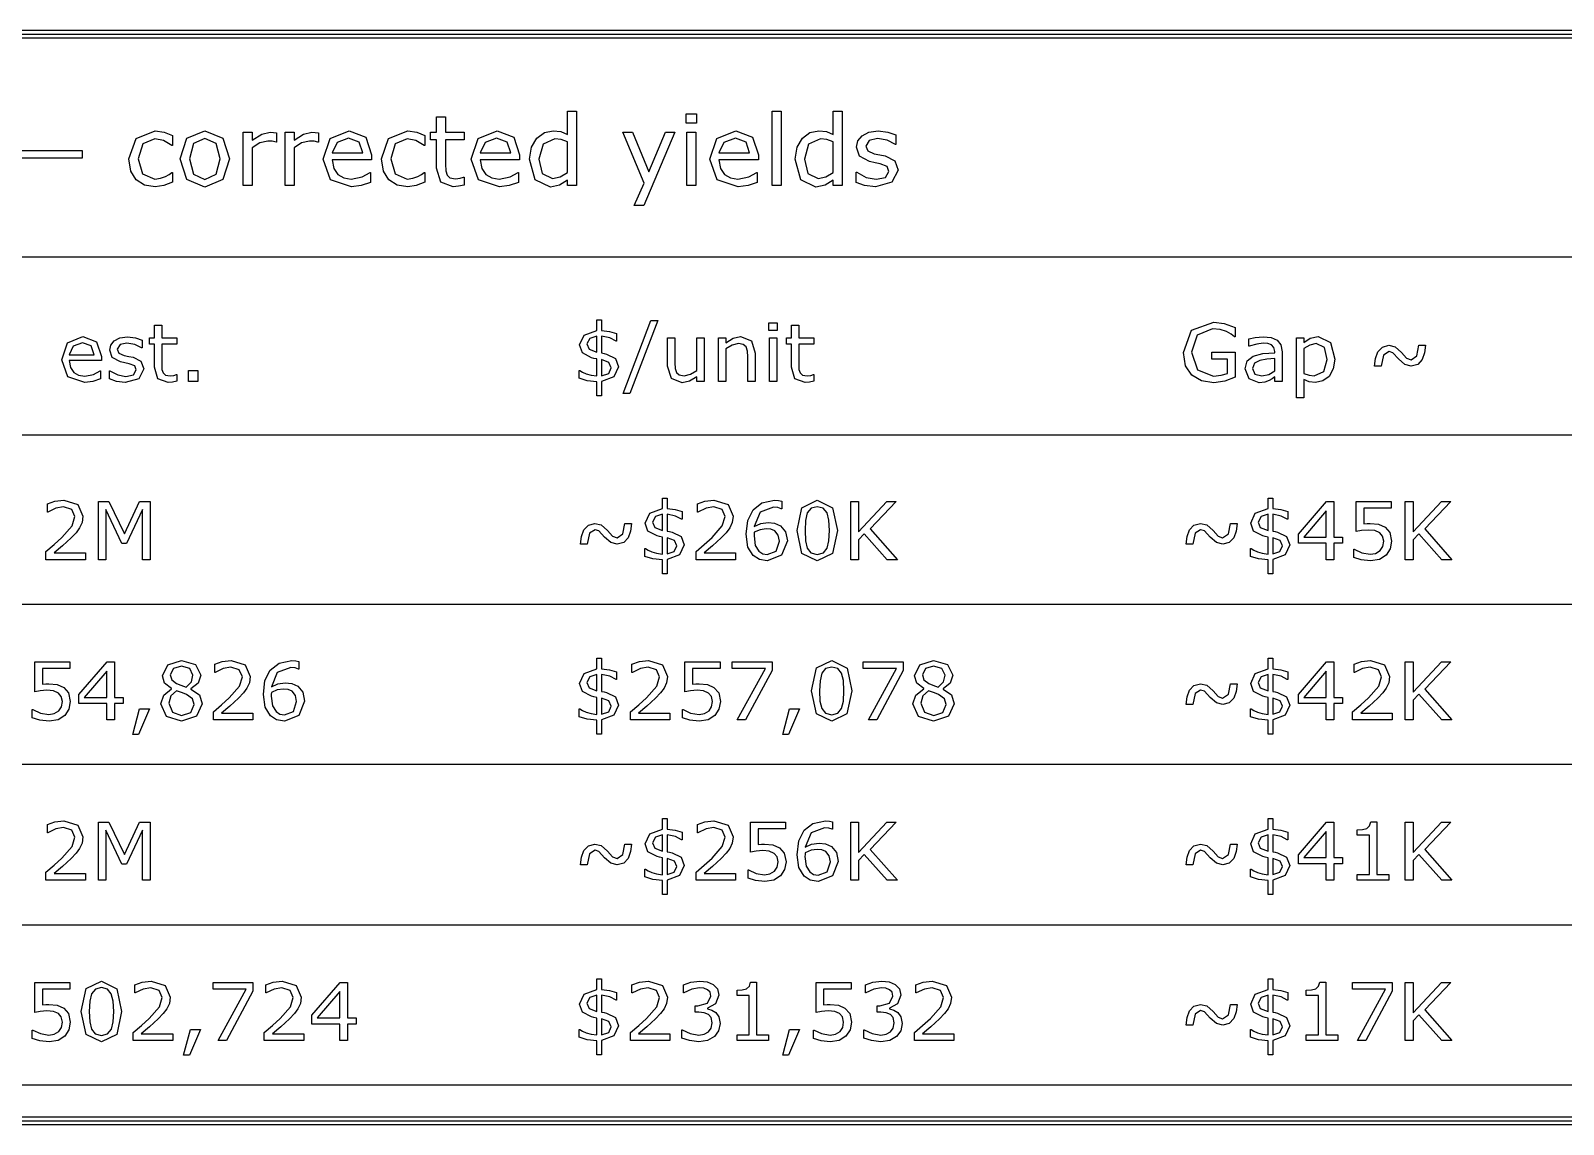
# Model space of a CAD drawing. Extents: x -17 to 192, y 167 to 459.
# Drawn here: x 89.18 to 134.72, y 201.51 to 234 of the extents above; entities that cross this region are included whole.
import ezdxf

# ---------------------------------------------------------------- set-up
doc = ezdxf.new("R2010")
doc.units = 0
doc.header["$MEASUREMENT"] = 0
doc.layers.add('Layer 1', color=7, linetype='Continuous')

msp = doc.modelspace()

# ---------------------------------------------------------------- linework, layer by layer
at = {"layer": 'Layer 1', "color": 7}
for points in [[(4.762494, 233.997888), (4.762494, 233.786016), (175.153946, 233.786016), (175.153946, 233.997888), (4.762494, 233.997888)], [(4.762494, 233.891952), (175.153946, 233.891952)], [(102.060307, 229.408252), (101.895461, 229.375568), (101.73772, 229.362788), (101.368232, 229.493529), (101.241754, 229.912753), (101.241754, 230.756887), (101.061276, 230.756887), (101.061276, 230.98142), (101.241754, 230.98142), (101.241754, 231.437593), (101.508922, 231.437593), (101.508922, 230.98142), (102.060307, 230.98142), (102.060307, 230.756887), (101.508922, 230.756887), (101.508922, 230.033546), (101.51461, 229.837434), (101.554401, 229.706693), (101.639668, 229.62285), (101.807358, 229.597265), (101.943782, 229.615732), (102.046102, 229.648419), (102.06031, 229.648419), (102.060307, 229.408252)], [(105.404157, 229.394041), (105.13699, 229.394041), (105.13699, 229.56031), (104.896825, 229.40541), (104.625394, 229.349988), (104.173484, 229.568835), (104.007215, 230.175646), (104.06406, 230.535185), (104.220381, 230.803774), (104.444914, 230.968619), (104.712082, 231.025465), (104.933774, 230.998462), (105.13699, 230.91746), (105.13699, 231.605272), (105.404157, 231.605272), (105.404157, 229.394041)], [(108.962592, 231.247157), (108.661317, 231.247157), (108.661317, 231.52427), (108.962592, 231.52427), (108.962592, 231.247157)], [(111.477938, 229.394041), (111.210773, 229.394041), (111.210773, 231.605272), (111.477938, 231.605272), (111.477938, 229.394041)], [(113.294105, 229.394041), (113.026937, 229.394041), (113.026937, 229.56031), (112.786772, 229.40541), (112.515342, 229.349988), (112.063431, 229.568835), (111.897165, 230.175646), (111.954008, 230.535185), (112.110328, 230.803774), (112.334862, 230.968619), (112.60203, 231.025465), (112.823721, 230.998462), (113.026937, 230.91746), (113.026937, 231.605272), (113.294105, 231.605272), (113.294105, 229.394041)], [(93.393018, 229.493519), (93.138643, 229.394041), (92.884265, 229.358513), (92.568781, 229.408252), (92.322931, 229.561731), (92.162347, 229.820372), (92.105502, 230.185594), (92.318668, 230.796667), (92.884265, 231.018358), (93.151433, 230.979989), (93.393018, 230.886197), (93.393018, 230.589186), (93.37881, 230.589186), (93.125855, 230.735559), (92.872898, 230.786719), (92.513362, 230.633239), (92.38262, 230.185594), (92.510517, 229.743632), (92.872898, 229.590153), (93.037747, 229.611478), (93.188384, 229.6669), (93.297808, 229.729429), (93.37881, 229.787693), (93.393018, 229.787693), (93.393018, 229.493519)], [(95.088392, 230.187015), (94.889439, 229.574521), (94.356526, 229.349988), (93.820769, 229.574521), (93.623237, 230.187015), (93.820769, 230.799509), (94.356526, 231.025465), (94.889439, 230.799509), (95.088392, 230.187015), (95.088392, 230.187015)], [(96.492438, 230.690085), (96.47823, 230.690085), (96.3617, 230.709982), (96.229538, 230.717099), (95.990792, 230.661677), (95.7691, 230.520987), (95.7691, 229.394041), (95.501935, 229.394041), (95.501935, 230.981409), (95.7691, 230.981409), (95.7691, 230.746928), (96.049058, 230.927408), (96.29775, 230.981409), (96.398649, 230.97715), (96.492441, 230.96437), (96.492438, 230.690085)], [(97.734478, 230.690085), (97.72027, 230.690085), (97.60374, 230.709982), (97.471578, 230.717099), (97.232834, 230.661677), (97.011143, 230.520987), (97.011143, 229.394041), (96.743975, 229.394041), (96.743975, 230.981409), (97.011143, 230.981409), (97.011143, 230.746928), (97.291098, 230.927408), (97.539793, 230.981409), (97.640689, 230.97715), (97.734481, 230.96437), (97.734478, 230.690085)], [(99.314743, 230.160014), (98.145177, 230.160014), (98.18923, 229.904215), (98.310026, 229.726579), (98.48482, 229.62426), (98.709356, 229.590153), (99.034787, 229.654102), (99.269269, 229.782002), (99.283477, 229.782002), (99.283477, 229.490675), (99.007781, 229.395462), (98.712195, 229.357092), (98.095436, 229.570259), (97.873744, 230.178487), (98.08549, 230.796667), (98.645403, 231.025465), (99.139946, 230.837878), (99.31474, 230.304966), (99.314743, 230.160014)], [(100.893586, 229.493519), (100.639208, 229.394041), (100.38483, 229.358513), (100.069347, 229.408252), (99.823496, 229.561731), (99.662913, 229.820372), (99.60607, 230.185594), (99.819234, 230.796667), (100.38483, 231.018358), (100.651998, 230.979989), (100.893586, 230.886197), (100.893586, 230.589186), (100.879378, 230.589186), (100.626421, 230.735559), (100.373466, 230.786719), (100.013927, 230.633239), (99.883186, 230.185594), (100.011085, 229.743632), (100.373466, 229.590153), (100.538312, 229.611478), (100.68895, 229.6669), (100.798373, 229.729429), (100.879378, 229.787693), (100.893586, 229.787693), (100.893586, 229.493519)], [(103.711628, 230.160014), (102.542063, 230.160014), (102.586116, 229.904215), (102.706908, 229.726579), (102.881705, 229.62426), (103.106238, 229.590153), (103.43167, 229.654102), (103.666151, 229.782002), (103.68036, 229.782002), (103.68036, 229.490675), (103.404667, 229.395462), (103.109077, 229.357092), (102.492321, 229.570259), (102.27063, 230.178487), (102.482373, 230.796667), (103.042286, 231.025465), (103.536829, 230.837878), (103.711625, 230.304966), (103.711628, 230.160014)], [(108.32594, 230.981409), (107.399381, 228.808548), (107.113739, 228.808548), (107.409329, 229.470781), (106.776938, 230.981409), (107.066845, 230.981409), (107.554281, 229.80474), (108.045982, 230.981409), (108.32594, 230.981409)], [(108.945537, 229.394041), (108.678372, 229.394041), (108.678372, 230.981409), (108.945537, 230.981409), (108.945537, 229.394041)], [(110.802915, 230.160014), (109.63335, 230.160014), (109.677406, 229.904215), (109.798199, 229.726579), (109.972993, 229.62426), (110.197528, 229.590153), (110.52296, 229.654102), (110.757442, 229.782002), (110.77165, 229.782002), (110.77165, 229.490675), (110.495957, 229.395462), (110.200367, 229.357092), (109.583608, 229.570259), (109.361917, 230.178487), (109.573663, 230.796667), (110.133576, 231.025465), (110.628119, 230.837878), (110.802913, 230.304966), (110.802915, 230.160014)], [(114.95395, 229.851635), (114.77347, 229.49494), (114.28319, 229.355671), (113.959179, 229.396883), (113.713328, 229.489254), (113.713328, 229.789106), (113.727537, 229.789106), (114.008915, 229.63705), (114.305926, 229.581625), (114.581618, 229.638471), (114.681096, 229.81753), (114.627095, 229.95964), (114.419614, 230.042063), (114.270397, 230.071905), (114.104128, 230.108854), (113.80712, 230.270858), (113.720432, 230.535185), (113.760223, 230.719927), (113.883857, 230.874827), (114.085655, 230.979989), (114.361348, 231.019779), (114.64841, 230.984251), (114.891419, 230.900407), (114.891419, 230.614766), (114.877211, 230.614766), (114.628518, 230.741245), (114.341456, 230.793825), (114.094185, 230.73698), (113.993286, 230.570713), (114.054394, 230.422917), (114.247662, 230.341915), (114.41251, 230.307807), (114.565989, 230.276544), (114.853051, 230.130172), (114.95395, 229.851635), (114.95395, 229.851635)], [(90.715666, 230.206911), (88.240111, 230.206911), (88.240111, 230.434286), (90.715666, 230.434286), (90.715666, 230.206911)], [(94.812699, 230.187015), (94.691904, 230.644608), (94.356526, 230.795246), (94.018302, 230.644608), (93.89893, 230.187015), (94.019725, 229.733684), (94.356526, 229.580204), (94.690483, 229.732263), (94.812699, 230.187015), (94.812699, 230.187015)], [(99.054681, 230.364653), (98.948099, 230.690085), (98.631195, 230.805194), (98.288708, 230.678716), (98.145177, 230.364653), (99.054681, 230.364653)], [(103.451567, 230.364653), (103.344982, 230.690085), (103.028078, 230.805194), (102.685594, 230.678716), (102.542063, 230.364653), (103.451567, 230.364653)], [(105.13699, 229.784843), (105.13699, 230.695768), (104.94372, 230.76256), (104.757556, 230.781027), (104.407965, 230.624706), (104.282908, 230.181324), (104.379544, 229.750728), (104.689344, 229.604355), (104.919561, 229.654094), (105.13699, 229.784835), (105.13699, 229.784843)], [(110.542854, 230.364653), (110.436272, 230.690085), (110.119368, 230.805194), (109.776881, 230.678716), (109.63335, 230.364653), (110.542854, 230.364653)], [(113.026937, 229.784843), (113.026937, 230.695768), (112.833669, 230.76256), (112.647503, 230.781027), (112.297913, 230.624706), (112.172857, 230.181324), (112.269491, 229.750728), (112.579291, 229.604355), (112.80951, 229.654094), (113.026937, 229.784835), (113.026937, 229.784843)], [(4.762494, 227.277377), (175.153946, 227.277377), (175.153946, 221.985717), (4.762494, 221.985717), (4.762494, 227.277377)], [(106.652788, 224.015047), (106.512099, 223.715066), (106.143516, 223.574377), (106.143516, 223.153473), (106.006317, 223.153473), (106.006317, 223.568564), (105.717961, 223.597633), (105.484255, 223.672047), (105.484255, 223.902264), (105.502855, 223.902264), (105.58192, 223.854594), (105.692378, 223.804595), (105.833068, 223.762738), (106.006314, 223.740646), (106.006314, 224.244102), (105.920272, 224.261538), (105.847022, 224.280138), (105.574946, 224.423151), (105.492391, 224.660347), (105.627267, 224.951026), (106.006314, 225.089389), (106.006314, 225.405648), (106.143514, 225.405648), (106.143514, 225.091715), (106.384197, 225.063809), (106.591162, 225.004511), (106.591162, 224.776618), (106.57489, 224.776618), (106.392343, 224.870799), (106.143521, 224.92312), (106.143521, 224.421989), (106.2191, 224.405717), (106.290024, 224.39061), (106.557448, 224.26271), (106.652793, 224.01505), (106.652788, 224.015047)], [(93.530866, 223.584843), (93.395989, 223.558099), (93.266928, 223.547648), (92.964621, 223.654619), (92.86114, 223.997619), (92.86114, 224.688276), (92.713474, 224.688276), (92.713474, 224.871984), (92.86114, 224.871984), (92.86114, 225.245218), (93.079731, 225.245218), (93.079731, 224.871984), (93.530866, 224.871984), (93.530866, 224.688276), (93.079731, 224.688276), (93.079731, 224.096452), (93.084387, 223.935995), (93.116944, 223.829027), (93.186707, 223.760426), (93.323906, 223.739497), (93.435529, 223.754605), (93.519243, 223.781347), (93.530858, 223.781347), (93.530866, 223.584843)], [(107.817832, 225.382404), (106.984163, 223.219748), (106.783011, 223.219748), (107.613193, 225.382404), (107.817832, 225.382404)], [(111.362958, 225.0894), (111.116462, 225.0894), (111.116462, 225.316129), (111.362958, 225.316129), (111.362958, 225.0894)], [(112.455914, 223.58483), (112.32104, 223.558086), (112.191976, 223.547635), (111.889669, 223.654606), (111.786188, 223.997606), (111.786188, 224.688263), (111.638524, 224.688263), (111.638524, 224.871971), (111.786188, 224.871971), (111.786188, 225.245205), (112.004778, 225.245205), (112.004778, 224.871971), (112.455914, 224.871971), (112.455914, 224.688263), (112.004778, 224.688263), (112.004778, 224.096438), (112.009435, 223.935982), (112.041992, 223.829014), (112.111755, 223.760413), (112.248957, 223.739484), (112.360576, 223.754592), (112.444293, 223.781333), (112.455908, 223.781333), (112.455914, 223.58483)], [(124.972317, 223.701114), (124.661871, 223.587166), (124.337474, 223.539497), (123.966565, 223.595308), (123.679376, 223.762738), (123.494502, 224.044117), (123.42939, 224.440603), (123.671235, 225.095213), (124.337474, 225.335896), (124.638617, 225.299852), (124.971155, 225.180091), (124.971155, 224.906854), (124.950227, 224.906854), (124.845581, 224.980103), (124.710705, 225.055681), (124.528159, 225.11498), (124.297942, 225.139401), (123.837504, 224.952203), (123.668909, 224.447585), (123.845643, 223.924362), (124.327009, 223.738325), (124.549087, 223.760418), (124.744426, 223.817391), (124.744426, 224.241784), (124.280501, 224.241784), (124.280501, 224.444095), (124.972317, 224.444095), (124.972317, 223.701114)], [(91.284495, 224.19992), (90.327578, 224.19992), (90.363622, 223.990632), (90.462452, 223.845291), (90.605467, 223.761574), (90.789175, 223.733671), (91.055438, 223.785993), (91.247287, 223.890638), (91.258902, 223.890638), (91.258902, 223.65228), (91.033334, 223.574377), (90.791487, 223.542984), (90.286869, 223.717392), (90.105484, 224.215035), (90.278731, 224.720817), (90.73684, 224.908015), (91.141467, 224.754536), (91.284482, 224.318516), (91.284495, 224.19992)], [(91.071718, 224.36735), (90.984514, 224.633613), (90.725228, 224.727794), (90.44501, 224.624313), (90.327578, 224.36735), (91.071718, 224.36735)], [(92.543717, 223.947611), (92.396053, 223.655768), (91.994914, 223.541822), (91.729815, 223.575541), (91.528666, 223.651116), (91.528666, 223.896451), (91.540281, 223.896451), (91.7705, 223.772039), (92.013509, 223.726694), (92.239076, 223.773203), (92.320465, 223.919705), (92.276282, 224.035976), (92.106525, 224.103416), (91.984439, 224.127837), (91.848401, 224.158068), (91.605395, 224.290619), (91.534468, 224.506883), (91.567025, 224.658037), (91.66818, 224.784772), (91.833285, 224.870815), (92.058853, 224.903369), (92.293723, 224.874302), (92.492547, 224.805701), (92.492547, 224.571995), (92.480932, 224.571995), (92.277454, 224.675478), (92.042586, 224.718497), (91.840273, 224.671989), (91.75772, 224.535951), (91.807716, 224.415028), (91.965847, 224.348753), (92.100723, 224.320847), (92.226297, 224.295262), (92.461165, 224.175504), (92.543717, 223.947611), (92.543717, 223.947611)], [(106.006317, 224.441764), (106.006317, 224.921969), (105.797026, 224.853368), (105.712148, 224.690586), (105.774936, 224.531294), (106.006317, 224.441764), (106.006317, 224.441764)], [(109.191002, 223.573215), (108.972411, 223.573215), (108.972411, 223.717392), (108.760795, 223.583679), (108.537553, 223.537171), (108.218969, 223.66158), (108.105023, 224.029002), (108.105023, 224.871971), (108.323614, 224.871971), (108.323614, 224.132483), (108.332901, 223.962726), (108.372435, 223.842965), (108.453826, 223.768551), (108.599164, 223.745294), (108.784036, 223.789477), (108.972398, 223.902261), (108.972398, 224.871968), (109.190988, 224.871968), (109.191002, 223.573215)], [(110.707187, 223.573215), (110.488593, 223.573215), (110.488593, 224.312703), (110.478116, 224.480134), (110.439746, 224.603382), (110.356032, 224.675473), (110.214181, 224.699894), (110.026983, 224.655711), (109.839786, 224.542928), (109.839786, 223.573215), (109.621192, 223.573215), (109.621192, 224.871971), (109.839786, 224.871971), (109.839786, 224.727794), (110.051399, 224.860345), (110.275805, 224.908015), (110.596715, 224.78128), (110.707173, 224.416187), (110.707187, 223.573215)], [(111.349007, 223.573215), (111.130416, 223.573215), (111.130416, 224.871971), (111.349007, 224.871971), (111.349007, 223.573215)], [(126.366418, 223.573215), (126.148989, 223.573215), (126.148989, 223.711579), (126.069923, 223.655768), (125.974581, 223.599956), (125.849007, 223.555774), (125.682738, 223.537174), (125.385082, 223.653445), (125.262998, 223.949939), (125.325784, 224.188296), (125.507169, 224.332473), (125.792034, 224.4034), (126.148989, 224.431303), (126.148989, 224.465024), (126.122247, 224.588272), (126.047833, 224.665009), (125.936211, 224.701056), (125.800173, 224.710369), (125.608324, 224.687112), (125.389733, 224.622001), (125.378118, 224.622001), (125.378118, 224.844079), (125.56299, 224.882448), (125.801345, 224.903377), (126.039703, 224.88012), (126.216436, 224.80338), (126.328058, 224.665017), (126.366428, 224.454565), (126.366418, 223.573215)], [(127.930273, 224.238289), (127.884926, 223.948772), (127.757029, 223.727856), (127.575644, 223.594144), (127.355889, 223.547635), (127.172181, 223.569728), (127.005912, 223.638326), (127.005912, 223.094174), (126.787322, 223.094174), (126.787322, 224.871971), (127.005912, 224.871971), (127.005912, 224.735933), (127.201249, 224.858019), (127.433793, 224.908015), (127.798886, 224.73012), (127.930273, 224.238289), (127.930273, 224.238289)], [(127.704705, 224.232469), (127.624478, 224.58361), (127.377982, 224.699881), (127.188459, 224.659185), (127.005912, 224.552217), (127.005912, 223.816216), (127.165204, 223.759243), (127.31752, 223.744136), (127.602385, 223.867384), (127.704705, 224.232476), (127.704705, 224.232469)], [(130.624291, 224.651047), (130.59755, 224.424318), (130.521972, 224.225491), (130.392911, 224.084802), (130.201061, 224.033642), (130.006887, 224.078989), (129.82434, 224.244094), (129.652258, 224.426643), (129.540638, 224.463849), (129.373205, 224.361529), (129.304607, 224.032481), (129.110432, 224.032481), (129.136017, 224.258048), (129.211592, 224.458036), (129.341818, 224.5964), (129.533667, 224.649885), (129.726677, 224.604538), (129.911549, 224.439433), (130.063867, 224.272), (130.19409, 224.219679), (130.369662, 224.337114), (130.430122, 224.651047), (130.624291, 224.651047)], [(106.433033, 223.984816), (106.364432, 224.144108), (106.143516, 224.224338), (106.143516, 223.742971), (106.357458, 223.813898), (106.433033, 223.984816), (106.433033, 223.984816)], [(126.148989, 223.892964), (126.148989, 224.254569), (125.912957, 224.237133), (125.699018, 224.203415), (125.5467, 224.119698), (125.488566, 223.965057), (125.556003, 223.796462), (125.761803, 223.740651), (125.972255, 223.784834), (126.148989, 223.892969), (126.148989, 223.892964)], [(94.151757, 223.573215), (93.873868, 223.573215), (93.873868, 223.904589), (94.151757, 223.904589), (94.151757, 223.573215)], [(90.810106, 218.281555), (89.638085, 218.281555), (89.638085, 218.524564), (89.882256, 218.733852), (90.11131, 218.941978), (90.417105, 219.284981), (90.49966, 219.560544), (90.41013, 219.770996), (90.16247, 219.847736), (89.933415, 219.81053), (89.692732, 219.696582), (89.681117, 219.696582), (89.681117, 219.940755), (89.900869, 220.015169), (90.168296, 220.048887), (90.58571, 219.919824), (90.736864, 219.572172), (90.711279, 219.3873), (90.638029, 219.225682), (90.531058, 219.083832), (90.383392, 218.929188), (90.126431, 218.691995), (89.878774, 218.480379), (90.810111, 218.480379), (90.810106, 218.281555)], [(92.739053, 218.281555), (92.508837, 218.281555), (92.508837, 219.773322), (92.027471, 218.75827), (91.890271, 218.75827), (91.412392, 219.773322), (91.412392, 218.281555), (91.197291, 218.281555), (91.197291, 220.012843), (91.511224, 220.012843), (91.972824, 219.048949), (92.419308, 220.012843), (92.739053, 220.012843), (92.739053, 218.281555)], [(108.601503, 218.723387), (108.460813, 218.423406), (108.092233, 218.282717), (108.092233, 217.861813), (107.955031, 217.861813), (107.955031, 218.276904), (107.666678, 218.305973), (107.432972, 218.380387), (107.432972, 218.610604), (107.451572, 218.610604), (107.530638, 218.562934), (107.641096, 218.512935), (107.781785, 218.471078), (107.955029, 218.448986), (107.955029, 218.952442), (107.868989, 218.969878), (107.795736, 218.988478), (107.52366, 219.131491), (107.441108, 219.368687), (107.575982, 219.659366), (107.955029, 219.797729), (107.955029, 220.113988), (108.092231, 220.113988), (108.092231, 219.800055), (108.332911, 219.772149), (108.539876, 219.712851), (108.539876, 219.484958), (108.523604, 219.484958), (108.341058, 219.579139), (108.092236, 219.63146), (108.092236, 219.130329), (108.167812, 219.114057), (108.238738, 219.09895), (108.506163, 218.97105), (108.601505, 218.72339), (108.601503, 218.723387)], [(110.125826, 218.281555), (108.953806, 218.281555), (108.953806, 218.524564), (109.197979, 218.733852), (109.427034, 218.941978), (109.732828, 219.284981), (109.815381, 219.560544), (109.725851, 219.770996), (109.478193, 219.847736), (109.249136, 219.81053), (109.008455, 219.696582), (108.996814, 219.696582), (108.996814, 219.940755), (109.216568, 220.015169), (109.483993, 220.048887), (109.90141, 219.919824), (110.052563, 219.572172), (110.026978, 219.3873), (109.953726, 219.225682), (109.846755, 219.083832), (109.699091, 218.929188), (109.442131, 218.691995), (109.19447, 218.480379), (110.125808, 218.480379), (110.125826, 218.281555)], [(111.665265, 218.843148), (111.490858, 218.41178), (111.065302, 218.245511), (110.83276, 218.285042), (110.647888, 218.402477), (110.493245, 218.658276), (110.439759, 219.041972), (110.488593, 219.450086), (110.646724, 219.766347), (110.910662, 219.970984), (111.287383, 220.045398), (111.402492, 220.039577), (111.496671, 220.018648), (111.496671, 219.796568), (111.485055, 219.796568), (111.386223, 219.829125), (111.252511, 219.845397), (110.853699, 219.68843), (110.680453, 219.266365), (110.872302, 219.355894), (111.092057, 219.387287), (111.286229, 219.366359), (111.459475, 219.284968), (111.612955, 219.105908), (111.665276, 218.843135), (111.665265, 218.843148)], [(113.151219, 219.147771), (113.004717, 218.462929), (112.55242, 218.2455), (112.096634, 218.466416), (111.953619, 219.145445), (112.098959, 219.826796), (112.55242, 220.047713), (113.007043, 219.823309), (113.151219, 219.147771), (113.151219, 219.147771)], [(114.932503, 218.281555), (114.633686, 218.281555), (113.948844, 219.052436), (113.776762, 218.868728), (113.776762, 218.281555), (113.546543, 218.281555), (113.546543, 220.012843), (113.776762, 220.012843), (113.776762, 219.109411), (114.617409, 220.012843), (114.896459, 220.012843), (114.123252, 219.198941), (114.932503, 218.281555)], [(126.593147, 218.723387), (126.452457, 218.423406), (126.083877, 218.282717), (126.083877, 217.861813), (125.946675, 217.861813), (125.946675, 218.276904), (125.658322, 218.305973), (125.424616, 218.380387), (125.424616, 218.610604), (125.443216, 218.610604), (125.522282, 218.562934), (125.63274, 218.512935), (125.773429, 218.471078), (125.946673, 218.448986), (125.946673, 218.952442), (125.860633, 218.969878), (125.78738, 218.988478), (125.515304, 219.131491), (125.432752, 219.368687), (125.567626, 219.659366), (125.946673, 219.797729), (125.946673, 220.113988), (126.083875, 220.113988), (126.083875, 219.800055), (126.324555, 219.772149), (126.53152, 219.712851), (126.53152, 219.484958), (126.515248, 219.484958), (126.332702, 219.579139), (126.08388, 219.63146), (126.08388, 219.130329), (126.159456, 219.114057), (126.230382, 219.09895), (126.497807, 218.97105), (126.593149, 218.72339), (126.593147, 218.723387)], [(128.157004, 218.768734), (127.900041, 218.768734), (127.900041, 218.281555), (127.676799, 218.281555), (127.676799, 218.768734), (126.847782, 218.768734), (126.847782, 219.036159), (127.686102, 220.012843), (127.900041, 220.012843), (127.900041, 218.954768), (128.157004, 218.954768), (128.157004, 218.768734)], [(129.617378, 218.83152), (129.573193, 218.600139), (129.45227, 218.414106), (129.252283, 218.288532), (128.984858, 218.245511), (128.711621, 218.275742), (128.48954, 218.346666), (128.48954, 218.592001), (128.505812, 218.592001), (128.729054, 218.48852), (128.980201, 218.44666), (129.139494, 218.469917), (129.277857, 218.551308), (129.354597, 218.671069), (129.381341, 218.832687), (129.349946, 218.98384), (129.265067, 219.08267), (129.117404, 219.144294), (128.924393, 219.162894), (128.726731, 219.148951), (128.563949, 219.121045), (128.563949, 220.012851), (129.605744, 220.012851), (129.605744, 219.809374), (128.788355, 219.809374), (128.788355, 219.348938), (128.890672, 219.355923), (128.981366, 219.358305), (129.227862, 219.333884), (129.422037, 219.250167), (129.566213, 219.085062), (129.617373, 218.831589), (129.617378, 218.83152)], [(131.410288, 218.281555), (131.11147, 218.281555), (130.426629, 219.052436), (130.254547, 218.868728), (130.254547, 218.281555), (130.024328, 218.281555), (130.024328, 220.012843), (130.254547, 220.012843), (130.254547, 219.109411), (131.095193, 220.012843), (131.374244, 220.012843), (130.601037, 219.198941), (131.410288, 218.281555)], [(107.955031, 219.150104), (107.955031, 219.630309), (107.745744, 219.561708), (107.660863, 219.398926), (107.723651, 219.239634), (107.955031, 219.150104), (107.955031, 219.150104)], [(112.845425, 218.619896), (112.900072, 218.840812), (112.915179, 219.147771), (112.900072, 219.454727), (112.844263, 219.675643), (112.732641, 219.810519), (112.55242, 219.855866), (112.371035, 219.810519), (112.258252, 219.673317), (112.203605, 219.448914), (112.189661, 219.145445), (112.20244, 218.841974), (112.25709, 218.623383), (112.365222, 218.485019), (112.55242, 218.437349), (112.733802, 218.482694), (112.845425, 218.619896), (112.845425, 218.619896)], [(125.946675, 219.150104), (125.946675, 219.630309), (125.737388, 219.561708), (125.652507, 219.398926), (125.715295, 219.239634), (125.946675, 219.150104), (125.946675, 219.150104)], [(127.676799, 218.954768), (127.676799, 219.736116), (127.005912, 218.954768), (127.676799, 218.954768)], [(107.035322, 219.359395), (107.008578, 219.132666), (106.933003, 218.933839), (106.803942, 218.79315), (106.612093, 218.74199), (106.417918, 218.787337), (106.235371, 218.952442), (106.063289, 219.134991), (105.951667, 219.172197), (105.784236, 219.069877), (105.715635, 218.740829), (105.521463, 218.740829), (105.547048, 218.966396), (105.622624, 219.166384), (105.752849, 219.304748), (105.944698, 219.358233), (106.137709, 219.312886), (106.322581, 219.147781), (106.474896, 218.980348), (106.605121, 218.928027), (106.78069, 219.045462), (106.841153, 219.359395), (107.035322, 219.359395)], [(111.429234, 218.833835), (111.396677, 219.012894), (111.292034, 219.136142), (111.173435, 219.184976), (111.037397, 219.196591), (110.853689, 219.173335), (110.679281, 219.101244), (110.675789, 219.051248), (110.67473, 218.99195), (110.711936, 218.701271), (110.816581, 218.533838), (110.931691, 218.458262), (111.067729, 218.435005), (111.332828, 218.537325), (111.429334, 218.833816), (111.429234, 218.833835)], [(125.026966, 219.359395), (125.000222, 219.132666), (124.924647, 218.933839), (124.795586, 218.79315), (124.603737, 218.74199), (124.409562, 218.787337), (124.227015, 218.952442), (124.054933, 219.134991), (123.943311, 219.172197), (123.77588, 219.069877), (123.707279, 218.740829), (123.513107, 218.740829), (123.538692, 218.966396), (123.614268, 219.166384), (123.744493, 219.304748), (123.936342, 219.358233), (124.129353, 219.312886), (124.314225, 219.147781), (124.46654, 218.980348), (124.596765, 218.928027), (124.772334, 219.045462), (124.832797, 219.359395), (125.026966, 219.359395)], [(108.381748, 218.693156), (108.31315, 218.852448), (108.092233, 218.932678), (108.092233, 218.451311), (108.306173, 218.522238), (108.381748, 218.693156), (108.381748, 218.693156)], [(126.373392, 218.693156), (126.304794, 218.852448), (126.083877, 218.932678), (126.083877, 218.451311), (126.297817, 218.522238), (126.373392, 218.693156), (126.373392, 218.693156)], [(4.762494, 216.95864), (175.153946, 216.95864), (175.153946, 212.196146), (4.762494, 212.196146), (4.762494, 216.95864)], [(90.361296, 214.069026), (90.317114, 213.837645), (90.196189, 213.651612), (89.996201, 213.526038), (89.728776, 213.483017), (89.455539, 213.513248), (89.233458, 213.584172), (89.233458, 213.829507), (89.24973, 213.829507), (89.472972, 213.726026), (89.724117, 213.684166), (89.883412, 213.707423), (90.021773, 213.788814), (90.098512, 213.908575), (90.125257, 214.070193), (90.093864, 214.221346), (90.008983, 214.320176), (89.861319, 214.3818), (89.668308, 214.4004), (89.470646, 214.386457), (89.307864, 214.358551), (89.307864, 215.250357), (90.34966, 215.250357), (90.34966, 215.04688), (89.53227, 215.04688), (89.53227, 214.586444), (89.63459, 214.593429), (89.725281, 214.595811), (89.971777, 214.57139), (90.165952, 214.487673), (90.310129, 214.322568), (90.361288, 214.069095), (90.361296, 214.069026)], [(91.928641, 214.00624), (91.671678, 214.00624), (91.671678, 213.519061), (91.448436, 213.519061), (91.448436, 214.00624), (90.619418, 214.00624), (90.619418, 214.273665), (91.457739, 215.250349), (91.671678, 215.250349), (91.671678, 214.192274), (91.928641, 214.192274), (91.928641, 214.00624)], [(91.448436, 214.192274), (91.448436, 214.973622), (90.777549, 214.192274), (91.448436, 214.192274)], [(94.281982, 214.001589), (94.10641, 213.628358), (93.666904, 213.47953), (93.218094, 213.624868), (93.051825, 213.996938), (93.135542, 214.257388), (93.371574, 214.443421), (93.371574, 214.450406), (93.164609, 214.613186), (93.098333, 214.834102), (93.25879, 215.159663), (93.666904, 215.289889), (94.080831, 215.165479), (94.235474, 214.849218), (94.162222, 214.617837), (93.947118, 214.441104), (93.947118, 214.434119), (94.19594, 214.262037), (94.281982, 214.001586), (94.281982, 214.001589)], [(94.006417, 214.846884), (93.909913, 215.044549), (93.665742, 215.118963), (93.425059, 215.049197), (93.33204, 214.860838), (93.378551, 214.715497), (93.521563, 214.607365), (93.644811, 214.552718), (93.802942, 214.496907), (93.962234, 214.656199), (94.006417, 214.846884), (94.006417, 214.846884)], [(95.783052, 213.519061), (94.611031, 213.519061), (94.611031, 213.76207), (94.855202, 213.971358), (95.084256, 214.179484), (95.390053, 214.522487), (95.472606, 214.79805), (95.383076, 215.008502), (95.135416, 215.085242), (94.906361, 215.048036), (94.665678, 214.934088), (94.654063, 214.934088), (94.654063, 215.178261), (94.873815, 215.252675), (95.141242, 215.286393), (95.558656, 215.15733), (95.70981, 214.809678), (95.684225, 214.624806), (95.610975, 214.463188), (95.504004, 214.321338), (95.356338, 214.166694), (95.099377, 213.929501), (94.85172, 213.717885), (95.783057, 213.717885), (95.783052, 213.519061)], [(97.322491, 214.080654), (97.148083, 213.649286), (96.722528, 213.483017), (96.489983, 213.522548), (96.305111, 213.639983), (96.15047, 213.895782), (96.096985, 214.279478), (96.145819, 214.687592), (96.30395, 215.003853), (96.567887, 215.20849), (96.944606, 215.282904), (97.059715, 215.277083), (97.153896, 215.256154), (97.153896, 215.034074), (97.142281, 215.034074), (97.043451, 215.066631), (96.909739, 215.082903), (96.510925, 214.925936), (96.337681, 214.503871), (96.52953, 214.5934), (96.749282, 214.624793), (96.943457, 214.603865), (97.116701, 214.522474), (97.27018, 214.343414), (97.322504, 214.080641), (97.322491, 214.080654)], [(106.652788, 213.960893), (106.512099, 213.660912), (106.143516, 213.520223), (106.143516, 213.099319), (106.006317, 213.099319), (106.006317, 213.51441), (105.717961, 213.543479), (105.484255, 213.617893), (105.484255, 213.84811), (105.502855, 213.84811), (105.58192, 213.80044), (105.692378, 213.750441), (105.833068, 213.708584), (106.006314, 213.686492), (106.006314, 214.189948), (105.920272, 214.207384), (105.847022, 214.225984), (105.574946, 214.368997), (105.492391, 214.606193), (105.627267, 214.896872), (106.006314, 215.035235), (106.006314, 215.351494), (106.143514, 215.351494), (106.143514, 215.037561), (106.384197, 215.009655), (106.591162, 214.950357), (106.591162, 214.722464), (106.57489, 214.722464), (106.392343, 214.816645), (106.143521, 214.868966), (106.143521, 214.367835), (106.2191, 214.351563), (106.290024, 214.336456), (106.557448, 214.208556), (106.652793, 213.960896), (106.652788, 213.960893)], [(108.177112, 213.519061), (107.005091, 213.519061), (107.005091, 213.76207), (107.249261, 213.971358), (107.478316, 214.179484), (107.784113, 214.522487), (107.866666, 214.79805), (107.777136, 215.008502), (107.529476, 215.085242), (107.300421, 215.048036), (107.059738, 214.934088), (107.048123, 214.934088), (107.048123, 215.178261), (107.267875, 215.252675), (107.535302, 215.286393), (107.952716, 215.15733), (108.10387, 214.809678), (108.078285, 214.624806), (108.005035, 214.463188), (107.898064, 214.321338), (107.750398, 214.166694), (107.493437, 213.929501), (107.24578, 213.717885), (108.177117, 213.717885), (108.177112, 213.519061)], [(109.677017, 214.069026), (109.632834, 213.837645), (109.511912, 213.651612), (109.311924, 213.526038), (109.044499, 213.483017), (108.771259, 213.513248), (108.549182, 213.584172), (108.549182, 213.829507), (108.565453, 213.829507), (108.788695, 213.726026), (109.039843, 213.684166), (109.199135, 213.707423), (109.337499, 213.788814), (109.414238, 213.908575), (109.44098, 214.070193), (109.409587, 214.221346), (109.324709, 214.320176), (109.177042, 214.3818), (108.984032, 214.4004), (108.78637, 214.386457), (108.62359, 214.358551), (108.62359, 215.250357), (109.665386, 215.250357), (109.665386, 215.04688), (108.847994, 215.04688), (108.847994, 214.586444), (108.950313, 214.593429), (109.041004, 214.595811), (109.2875, 214.57139), (109.481675, 214.487673), (109.625852, 214.322568), (109.677012, 214.069095), (109.677017, 214.069026)], [(111.209479, 214.991063), (110.425808, 213.519061), (110.176986, 213.519061), (111.010655, 215.046872), (110.024671, 215.046872), (110.024671, 215.250349), (111.209479, 215.250349), (111.209479, 214.991063)], [(113.582587, 214.385287), (113.436085, 213.700446), (112.983788, 213.483017), (112.528002, 213.703933), (112.384989, 214.382962), (112.530328, 215.064313), (112.983788, 215.285229), (113.438411, 215.060826), (113.582587, 214.385287), (113.582587, 214.385287)], [(113.276793, 213.857412), (113.33144, 214.078329), (113.346548, 214.385287), (113.33144, 214.692243), (113.275631, 214.913159), (113.164009, 215.048036), (112.983788, 215.093383), (112.802404, 215.048036), (112.68962, 214.910834), (112.634973, 214.68643), (112.621029, 214.382962), (112.633809, 214.07949), (112.688458, 213.8609), (112.796591, 213.722536), (112.983788, 213.674866), (113.165173, 213.72021), (113.276793, 213.857412), (113.276793, 213.857412)], [(115.103424, 214.991063), (114.319753, 213.519061), (114.070931, 213.519061), (114.904597, 215.046872), (113.918613, 215.046872), (113.918613, 215.250349), (115.103424, 215.250349), (115.103424, 214.991063)], [(116.625422, 214.001589), (116.449852, 213.628358), (116.010343, 213.47953), (115.561533, 213.624868), (115.395267, 213.996938), (115.478981, 214.257388), (115.715013, 214.443421), (115.715013, 214.450406), (115.50805, 214.613186), (115.441775, 214.834102), (115.602229, 215.159663), (116.010343, 215.289889), (116.424272, 215.165479), (116.578913, 214.849218), (116.505661, 214.617837), (116.29056, 214.441104), (116.29056, 214.434119), (116.539382, 214.262037), (116.625422, 214.001586), (116.625422, 214.001589)], [(116.349858, 214.846884), (116.253352, 215.044549), (116.009181, 215.118963), (115.768498, 215.049197), (115.675481, 214.860838), (115.72199, 214.715497), (115.865005, 214.607365), (115.988253, 214.552718), (116.146381, 214.496907), (116.305673, 214.656199), (116.349858, 214.846884), (116.349858, 214.846884)], [(126.593147, 213.960893), (126.452457, 213.660912), (126.083877, 213.520223), (126.083877, 213.099319), (125.946675, 213.099319), (125.946675, 213.51441), (125.658322, 213.543479), (125.424616, 213.617893), (125.424616, 213.84811), (125.443216, 213.84811), (125.522282, 213.80044), (125.63274, 213.750441), (125.773429, 213.708584), (125.946673, 213.686492), (125.946673, 214.189948), (125.860633, 214.207384), (125.78738, 214.225984), (125.515304, 214.368997), (125.432752, 214.606193), (125.567626, 214.896872), (125.946673, 215.035235), (125.946673, 215.351494), (126.083875, 215.351494), (126.083875, 215.037561), (126.324555, 215.009655), (126.53152, 214.950357), (126.53152, 214.722464), (126.515248, 214.722464), (126.332702, 214.816645), (126.08388, 214.868966), (126.08388, 214.367835), (126.159456, 214.351563), (126.230382, 214.336456), (126.497807, 214.208556), (126.593149, 213.960896), (126.593147, 213.960893)], [(128.157004, 214.00624), (127.900041, 214.00624), (127.900041, 213.519061), (127.676799, 213.519061), (127.676799, 214.00624), (126.847782, 214.00624), (126.847782, 214.273665), (127.686102, 215.250349), (127.900041, 215.250349), (127.900041, 214.192274), (128.157004, 214.192274), (128.157004, 214.00624)], [(127.676799, 214.192274), (127.676799, 214.973622), (127.005912, 214.192274), (127.676799, 214.192274)], [(129.63133, 213.519061), (128.459309, 213.519061), (128.459309, 213.76207), (128.703479, 213.971358), (128.932537, 214.179484), (129.238331, 214.522487), (129.320884, 214.79805), (129.231354, 215.008502), (128.983697, 215.085242), (128.754639, 215.048036), (128.513959, 214.934088), (128.502343, 214.934088), (128.502343, 215.178261), (128.722098, 215.252675), (128.989523, 215.286393), (129.406939, 215.15733), (129.558093, 214.809678), (129.532508, 214.624806), (129.459255, 214.463188), (129.352284, 214.321338), (129.204621, 214.166694), (128.94766, 213.929501), (128.7, 213.717885), (129.631338, 213.717885), (129.63133, 213.519061)], [(131.410288, 213.519061), (131.11147, 213.519061), (130.426629, 214.289942), (130.254547, 214.106234), (130.254547, 213.519061), (130.024328, 213.519061), (130.024328, 215.250349), (130.254547, 215.250349), (130.254547, 214.346917), (131.095193, 215.250349), (131.374244, 215.250349), (130.601037, 214.436447), (131.410288, 213.519061)], [(106.006317, 214.38761), (106.006317, 214.867815), (105.797026, 214.799214), (105.712148, 214.636432), (105.774936, 214.47714), (106.006317, 214.38761), (106.006317, 214.38761)], [(125.026966, 214.596901), (125.000222, 214.370172), (124.924647, 214.171345), (124.795586, 214.030656), (124.603737, 213.979496), (124.409562, 214.024843), (124.227015, 214.189948), (124.054933, 214.372497), (123.943311, 214.409703), (123.77588, 214.307383), (123.707279, 213.978335), (123.513107, 213.978335), (123.538692, 214.203902), (123.614268, 214.40389), (123.744493, 214.542254), (123.936342, 214.595739), (124.129353, 214.550392), (124.314225, 214.385287), (124.46654, 214.217854), (124.596765, 214.165533), (124.772334, 214.282968), (124.832797, 214.596901), (125.026966, 214.596901)], [(125.946675, 214.38761), (125.946675, 214.867815), (125.737388, 214.799214), (125.652507, 214.636432), (125.715295, 214.47714), (125.946675, 214.38761), (125.946675, 214.38761)], [(94.042461, 213.979496), (93.994791, 214.150417), (93.81108, 214.280642), (93.691319, 214.328312), (93.518076, 214.389936), (93.349481, 214.235295), (93.286695, 214.014379), (93.394828, 213.755093), (93.669229, 213.652773), (93.940141, 213.739977), (94.042461, 213.979496), (94.042461, 213.979496)], [(97.086459, 214.071341), (97.053902, 214.2504), (96.949257, 214.373648), (96.83066, 214.422482), (96.694622, 214.434097), (96.510912, 214.410841), (96.336504, 214.33875), (96.333011, 214.288754), (96.331953, 214.229456), (96.369159, 213.938777), (96.473804, 213.771344), (96.588913, 213.695768), (96.724951, 213.672511), (96.99005, 213.774831), (97.086557, 214.071322), (97.086459, 214.071341)], [(106.433033, 213.930662), (106.364432, 214.089954), (106.143516, 214.170184), (106.143516, 213.688817), (106.357458, 213.759744), (106.433033, 213.930662), (106.433033, 213.930662)], [(116.385902, 213.979496), (116.33823, 214.150417), (116.154522, 214.280642), (116.034761, 214.328312), (115.861515, 214.389936), (115.692923, 214.235295), (115.630134, 214.014379), (115.738267, 213.755093), (116.012668, 213.652773), (116.283583, 213.739977), (116.385902, 213.979496), (116.385902, 213.979496)], [(126.373392, 213.930662), (126.304794, 214.089954), (126.083877, 214.170184), (126.083877, 213.688817), (126.297817, 213.759744), (126.373392, 213.930662), (126.373392, 213.930662)], [(92.712312, 213.850435), (92.384425, 213.088854), (92.214668, 213.088854), (92.416982, 213.850435), (92.712312, 213.850435)], [(112.028033, 213.850435), (111.700148, 213.088854), (111.530389, 213.088854), (111.732702, 213.850435), (112.028033, 213.850435)], [(90.810106, 208.756567), (89.638085, 208.756567), (89.638085, 208.999576), (89.882256, 209.208864), (90.11131, 209.41699), (90.417105, 209.759993), (90.49966, 210.035556), (90.41013, 210.246008), (90.16247, 210.322748), (89.933415, 210.285542), (89.692732, 210.171594), (89.681117, 210.171594), (89.681117, 210.415767), (89.900869, 210.490181), (90.168296, 210.523899), (90.58571, 210.394836), (90.736864, 210.047184), (90.711279, 209.862312), (90.638029, 209.700694), (90.531058, 209.558844), (90.383392, 209.4042), (90.126431, 209.167007), (89.878774, 208.955391), (90.810111, 208.955391), (90.810106, 208.756567)], [(92.739053, 208.756567), (92.508837, 208.756567), (92.508837, 210.248334), (92.027471, 209.233282), (91.890271, 209.233282), (91.412392, 210.248334), (91.412392, 208.756567), (91.197291, 208.756567), (91.197291, 210.487855), (91.511224, 210.487855), (91.972824, 209.523961), (92.419308, 210.487855), (92.739053, 210.487855), (92.739053, 208.756567)], [(108.601503, 209.198399), (108.460813, 208.898418), (108.092233, 208.757729), (108.092233, 208.336825), (107.955031, 208.336825), (107.955031, 208.751916), (107.666678, 208.780985), (107.432972, 208.855399), (107.432972, 209.085616), (107.451572, 209.085616), (107.530638, 209.037946), (107.641096, 208.987947), (107.781785, 208.94609), (107.955029, 208.923998), (107.955029, 209.427454), (107.868989, 209.44489), (107.795736, 209.46349), (107.52366, 209.606503), (107.441108, 209.843699), (107.575982, 210.134378), (107.955029, 210.272741), (107.955029, 210.589), (108.092231, 210.589), (108.092231, 210.275067), (108.332911, 210.247161), (108.539876, 210.187863), (108.539876, 209.95997), (108.523604, 209.95997), (108.341058, 210.054151), (108.092236, 210.106472), (108.092236, 209.605341), (108.167812, 209.589069), (108.238738, 209.573962), (108.506163, 209.446062), (108.601505, 209.198402), (108.601503, 209.198399)], [(110.125826, 208.756567), (108.953806, 208.756567), (108.953806, 208.999576), (109.197979, 209.208864), (109.427034, 209.41699), (109.732828, 209.759993), (109.815381, 210.035556), (109.725851, 210.246008), (109.478193, 210.322748), (109.249136, 210.285542), (109.008455, 210.171594), (108.996814, 210.171594), (108.996814, 210.415767), (109.216568, 210.490181), (109.483993, 210.523899), (109.90141, 210.394836), (110.052563, 210.047184), (110.026978, 209.862312), (109.953726, 209.700694), (109.846755, 209.558844), (109.699091, 209.4042), (109.442131, 209.167007), (109.19447, 208.955391), (110.125808, 208.955391), (110.125826, 208.756567)], [(111.625734, 209.306532), (111.581549, 209.075151), (111.460626, 208.889118), (111.260639, 208.763544), (110.993214, 208.720523), (110.719977, 208.750754), (110.497896, 208.821678), (110.497896, 209.067013), (110.514168, 209.067013), (110.73741, 208.963532), (110.988557, 208.921672), (111.14785, 208.944929), (111.286213, 209.02632), (111.362953, 209.146081), (111.389697, 209.307699), (111.358302, 209.458852), (111.273423, 209.557682), (111.12576, 209.619306), (110.932749, 209.637906), (110.735087, 209.623963), (110.572305, 209.596057), (110.572305, 210.487863), (111.6141, 210.487863), (111.6141, 210.284386), (110.796711, 210.284386), (110.796711, 209.82395), (110.899028, 209.830935), (110.989722, 209.833317), (111.236218, 209.808896), (111.430393, 209.725179), (111.574569, 209.560074), (111.625729, 209.306601), (111.625734, 209.306532)], [(113.179125, 209.318147), (113.004717, 208.886779), (112.579162, 208.72051), (112.34662, 208.760041), (112.161748, 208.877476), (112.007104, 209.133275), (111.953619, 209.516971), (112.002453, 209.925085), (112.160583, 210.241346), (112.424521, 210.445982), (112.801242, 210.520396), (112.916351, 210.514576), (113.01053, 210.493647), (113.01053, 210.271567), (112.998915, 210.271567), (112.900082, 210.304124), (112.76637, 210.320395), (112.367559, 210.163429), (112.194312, 209.741363), (112.386162, 209.830893), (112.605916, 209.862286), (112.800088, 209.841357), (112.973335, 209.759966), (113.126814, 209.580907), (113.179135, 209.318134), (113.179125, 209.318147)], [(114.932503, 208.756567), (114.633686, 208.756567), (113.948844, 209.527448), (113.776762, 209.34374), (113.776762, 208.756567), (113.546543, 208.756567), (113.546543, 210.487855), (113.776762, 210.487855), (113.776762, 209.584423), (114.617409, 210.487855), (114.896459, 210.487855), (114.123252, 209.673953), (114.932503, 208.756567)], [(126.593147, 209.198399), (126.452457, 208.898418), (126.083877, 208.757729), (126.083877, 208.336825), (125.946675, 208.336825), (125.946675, 208.751916), (125.658322, 208.780985), (125.424616, 208.855399), (125.424616, 209.085616), (125.443216, 209.085616), (125.522282, 209.037946), (125.63274, 208.987947), (125.773429, 208.94609), (125.946673, 208.923998), (125.946673, 209.427454), (125.860633, 209.44489), (125.78738, 209.46349), (125.515304, 209.606503), (125.432752, 209.843699), (125.567626, 210.134378), (125.946673, 210.272741), (125.946673, 210.589), (126.083875, 210.589), (126.083875, 210.275067), (126.324555, 210.247161), (126.53152, 210.187863), (126.53152, 209.95997), (126.515248, 209.95997), (126.332702, 210.054151), (126.08388, 210.106472), (126.08388, 209.605341), (126.159456, 209.589069), (126.230382, 209.573962), (126.497807, 209.446062), (126.593149, 209.198402), (126.593147, 209.198399)], [(128.157004, 209.243746), (127.900041, 209.243746), (127.900041, 208.756567), (127.676799, 208.756567), (127.676799, 209.243746), (126.847782, 209.243746), (126.847782, 209.511171), (127.686102, 210.487855), (127.900041, 210.487855), (127.900041, 209.42978), (128.157004, 209.42978), (128.157004, 209.243746)], [(129.5325, 208.756567), (128.595347, 208.756567), (128.595347, 208.933301), (128.955791, 208.933301), (128.955791, 210.093693), (128.595347, 210.093693), (128.595347, 210.251823), (128.752316, 210.263439), (128.879051, 210.299483), (128.962768, 210.372735), (128.998812, 210.493658), (129.179033, 210.493658), (129.179033, 208.93329), (129.5325, 208.93329), (129.5325, 208.756567)], [(131.410288, 208.756567), (131.11147, 208.756567), (130.426629, 209.527448), (130.254547, 209.34374), (130.254547, 208.756567), (130.024328, 208.756567), (130.024328, 210.487855), (130.254547, 210.487855), (130.254547, 209.584423), (131.095193, 210.487855), (131.374244, 210.487855), (130.601037, 209.673953), (131.410288, 208.756567)], [(107.955031, 209.625116), (107.955031, 210.105321), (107.745744, 210.03672), (107.660863, 209.873938), (107.723651, 209.714646), (107.955031, 209.625116), (107.955031, 209.625116)], [(125.946675, 209.625116), (125.946675, 210.105321), (125.737388, 210.03672), (125.652507, 209.873938), (125.715295, 209.714646), (125.946675, 209.625116), (125.946675, 209.625116)], [(127.676799, 209.42978), (127.676799, 210.211128), (127.005912, 209.42978), (127.676799, 209.42978)], [(107.035322, 209.834407), (107.008578, 209.607678), (106.933003, 209.408851), (106.803942, 209.268162), (106.612093, 209.217002), (106.417918, 209.262349), (106.235371, 209.427454), (106.063289, 209.610003), (105.951667, 209.647209), (105.784236, 209.544889), (105.715635, 209.215841), (105.521463, 209.215841), (105.547048, 209.441408), (105.622624, 209.641396), (105.752849, 209.77976), (105.944698, 209.833245), (106.137709, 209.787898), (106.322581, 209.622793), (106.474896, 209.45536), (106.605121, 209.403039), (106.78069, 209.520474), (106.841153, 209.834407), (107.035322, 209.834407)], [(112.943093, 209.308834), (112.910536, 209.487893), (112.805893, 209.611141), (112.687294, 209.659975), (112.551256, 209.67159), (112.367548, 209.648333), (112.19314, 209.576242), (112.189648, 209.526247), (112.188589, 209.466949), (112.225795, 209.17627), (112.33044, 209.008836), (112.44555, 208.933261), (112.581588, 208.910004), (112.846687, 209.012324), (112.943193, 209.308815), (112.943093, 209.308834)], [(125.026966, 209.834407), (125.000222, 209.607678), (124.924647, 209.408851), (124.795586, 209.268162), (124.603737, 209.217002), (124.409562, 209.262349), (124.227015, 209.427454), (124.054933, 209.610003), (123.943311, 209.647209), (123.77588, 209.544889), (123.707279, 209.215841), (123.513107, 209.215841), (123.538692, 209.441408), (123.614268, 209.641396), (123.744493, 209.77976), (123.936342, 209.833245), (124.129353, 209.787898), (124.314225, 209.622793), (124.46654, 209.45536), (124.596765, 209.403039), (124.772334, 209.520474), (124.832797, 209.834407), (125.026966, 209.834407)], [(108.381748, 209.168168), (108.31315, 209.32746), (108.092233, 209.40769), (108.092233, 208.926323), (108.306173, 208.99725), (108.381748, 209.168168), (108.381748, 209.168168)], [(126.373392, 209.168168), (126.304794, 209.32746), (126.083877, 209.40769), (126.083877, 208.926323), (126.297817, 208.99725), (126.373392, 209.168168), (126.373392, 209.168168)], [(4.762494, 207.433652), (175.153946, 207.433652), (175.153946, 202.671158), (4.762494, 202.671158), (4.762494, 207.433652)], [(106.652788, 204.435905), (106.512099, 204.135924), (106.143516, 203.995235), (106.143516, 203.574331), (106.006317, 203.574331), (106.006317, 203.989422), (105.717961, 204.018491), (105.484255, 204.092905), (105.484255, 204.323122), (105.502855, 204.323122), (105.58192, 204.275452), (105.692378, 204.225453), (105.833068, 204.183596), (106.006314, 204.161504), (106.006314, 204.66496), (105.920272, 204.682396), (105.847022, 204.700996), (105.574946, 204.844009), (105.492391, 205.081205), (105.627267, 205.371884), (106.006314, 205.510247), (106.006314, 205.826506), (106.143514, 205.826506), (106.143514, 205.512573), (106.384197, 205.484667), (106.591162, 205.425369), (106.591162, 205.197476), (106.57489, 205.197476), (106.392343, 205.291657), (106.143521, 205.343978), (106.143521, 204.842847), (106.2191, 204.826575), (106.290024, 204.811468), (106.557448, 204.683568), (106.652793, 204.435908), (106.652788, 204.435905)], [(126.593147, 204.435905), (126.452457, 204.135924), (126.083877, 203.995235), (126.083877, 203.574331), (125.946675, 203.574331), (125.946675, 203.989422), (125.658322, 204.018491), (125.424616, 204.092905), (125.424616, 204.323122), (125.443216, 204.323122), (125.522282, 204.275452), (125.63274, 204.225453), (125.773429, 204.183596), (125.946673, 204.161504), (125.946673, 204.66496), (125.860633, 204.682396), (125.78738, 204.700996), (125.515304, 204.844009), (125.432752, 205.081205), (125.567626, 205.371884), (125.946673, 205.510247), (125.946673, 205.826506), (126.083875, 205.826506), (126.083875, 205.512573), (126.324555, 205.484667), (126.53152, 205.425369), (126.53152, 205.197476), (126.515248, 205.197476), (126.332702, 205.291657), (126.08388, 205.343978), (126.08388, 204.842847), (126.159456, 204.826575), (126.230382, 204.811468), (126.497807, 204.683568), (126.593149, 204.435908), (126.593147, 204.435905)], [(90.361296, 204.544038), (90.317114, 204.312657), (90.196189, 204.126624), (89.996201, 204.00105), (89.728776, 203.958029), (89.455539, 203.98826), (89.233458, 204.059184), (89.233458, 204.304519), (89.24973, 204.304519), (89.472972, 204.201038), (89.724117, 204.159178), (89.883412, 204.182435), (90.021773, 204.263826), (90.098512, 204.383587), (90.125257, 204.545205), (90.093864, 204.696358), (90.008983, 204.795188), (89.861319, 204.856812), (89.668308, 204.875412), (89.470646, 204.861469), (89.307864, 204.833563), (89.307864, 205.725369), (90.34966, 205.725369), (90.34966, 205.521892), (89.53227, 205.521892), (89.53227, 205.061456), (89.63459, 205.068441), (89.725281, 205.070823), (89.971777, 205.046402), (90.165952, 204.962685), (90.310129, 204.79758), (90.361288, 204.544107), (90.361296, 204.544038)], [(91.886781, 204.860299), (91.740279, 204.175458), (91.287982, 203.958029), (90.832196, 204.178945), (90.689183, 204.857974), (90.834522, 205.539325), (91.287982, 205.760241), (91.742605, 205.535838), (91.886781, 204.860299), (91.886781, 204.860299)], [(91.580987, 204.332424), (91.635634, 204.553341), (91.650742, 204.860299), (91.635634, 205.167255), (91.579825, 205.388171), (91.468203, 205.523048), (91.287982, 205.568395), (91.106598, 205.523048), (90.993814, 205.385846), (90.939167, 205.161442), (90.925223, 204.857974), (90.938003, 204.554502), (90.992652, 204.335912), (91.100785, 204.197548), (91.287982, 204.149878), (91.469367, 204.195222), (91.580987, 204.332424), (91.580987, 204.332424)], [(93.402966, 203.994073), (92.230946, 203.994073), (92.230946, 204.237082), (92.475119, 204.44637), (92.704173, 204.654496), (93.009968, 204.997499), (93.09252, 205.273062), (93.002991, 205.483514), (92.755333, 205.560254), (92.526276, 205.523048), (92.285595, 205.4091), (92.27398, 205.4091), (92.27398, 205.653273), (92.493735, 205.727687), (92.761159, 205.761405), (93.178576, 205.632342), (93.32973, 205.28469), (93.304145, 205.099818), (93.230892, 204.9382), (93.123921, 204.79635), (92.976257, 204.641706), (92.719297, 204.404513), (92.471637, 204.192897), (93.402974, 204.192897), (93.402966, 203.994073)], [(95.787701, 205.466075), (95.004029, 203.994073), (94.755208, 203.994073), (95.588877, 205.521884), (94.602893, 205.521884), (94.602893, 205.725361), (95.787701, 205.725361), (95.787701, 205.466075)], [(97.296911, 203.994073), (96.12489, 203.994073), (96.12489, 204.237082), (96.369061, 204.44637), (96.598116, 204.654496), (96.90391, 204.997499), (96.986465, 205.273062), (96.896936, 205.483514), (96.649275, 205.560254), (96.420221, 205.523048), (96.179537, 205.4091), (96.167922, 205.4091), (96.167922, 205.653273), (96.387674, 205.727687), (96.655101, 205.761405), (97.072516, 205.632342), (97.223669, 205.28469), (97.198084, 205.099818), (97.124834, 204.9382), (97.017863, 204.79635), (96.870197, 204.641706), (96.613237, 204.404513), (96.365579, 204.192897), (97.296916, 204.192897), (97.296911, 203.994073)], [(98.850302, 204.481252), (98.593341, 204.481252), (98.593341, 203.994073), (98.370099, 203.994073), (98.370099, 204.481252), (97.541081, 204.481252), (97.541081, 204.748677), (98.379399, 205.725361), (98.593341, 205.725361), (98.593341, 204.667286), (98.850302, 204.667286), (98.850302, 204.481252)], [(98.370099, 204.667286), (98.370099, 205.448634), (97.699209, 204.667286), (98.370099, 204.667286)], [(108.177112, 203.994073), (107.005091, 203.994073), (107.005091, 204.237082), (107.249261, 204.44637), (107.478316, 204.654496), (107.784113, 204.997499), (107.866666, 205.273062), (107.777136, 205.483514), (107.529476, 205.560254), (107.300421, 205.523048), (107.059738, 205.4091), (107.048123, 205.4091), (107.048123, 205.653273), (107.267875, 205.727687), (107.535302, 205.761405), (107.952716, 205.632342), (108.10387, 205.28469), (108.078285, 205.099818), (108.005035, 204.9382), (107.898064, 204.79635), (107.750398, 204.641706), (107.493437, 204.404513), (107.24578, 204.192897), (108.177117, 204.192897), (108.177112, 203.994073)], [(109.538653, 204.827742), (109.630508, 204.702169), (109.666553, 204.506832), (109.623531, 204.289403), (109.502609, 204.117321), (109.296808, 203.996399), (109.038684, 203.958029), (108.754982, 203.992911), (108.525927, 204.067325), (108.525927, 204.310332), (108.543363, 204.310332), (108.775908, 204.202199), (109.034033, 204.159178), (109.189835, 204.183599), (109.323547, 204.255687), (109.402613, 204.368471), (109.429357, 204.524276), (109.399125, 204.677753), (109.317734, 204.774259), (109.190999, 204.823094), (109.030543, 204.837037), (108.925897, 204.837037), (108.925897, 205.030048), (109.007288, 205.030048), (109.288667, 205.103298), (109.394474, 205.319565), (109.367733, 205.428859), (109.293319, 205.506763), (109.186348, 205.54862), (109.057287, 205.560235), (108.822416, 205.520704), (108.587549, 205.409081), (108.575934, 205.409081), (108.575934, 205.65209), (108.795688, 205.726504), (109.063113, 205.761387), (109.286355, 205.73813), (109.460763, 205.663716), (109.587498, 205.52884), (109.630519, 205.343968), (109.528199, 205.091659), (109.28868, 204.956782), (109.28868, 204.94051), (109.41658, 204.900976), (109.538664, 204.827726), (109.538653, 204.827742)], [(111.105998, 203.994073), (110.168848, 203.994073), (110.168848, 204.170807), (110.529289, 204.170807), (110.529289, 205.331199), (110.168848, 205.331199), (110.168848, 205.489329), (110.325814, 205.500945), (110.452549, 205.536989), (110.536266, 205.610241), (110.57231, 205.731164), (110.752531, 205.731164), (110.752531, 204.170796), (111.105998, 204.170796), (111.105998, 203.994073)], [(113.570962, 204.544038), (113.526776, 204.312657), (113.405854, 204.126624), (113.205866, 204.00105), (112.938442, 203.958029), (112.665204, 203.98826), (112.443124, 204.059184), (112.443124, 204.304519), (112.459395, 204.304519), (112.682637, 204.201038), (112.933782, 204.159178), (113.093074, 204.182435), (113.231438, 204.263826), (113.308178, 204.383587), (113.334922, 204.545205), (113.303526, 204.696358), (113.218648, 204.795188), (113.070984, 204.856812), (112.877974, 204.875412), (112.680312, 204.861469), (112.51753, 204.833563), (112.51753, 205.725369), (113.559325, 205.725369), (113.559325, 205.521892), (112.741936, 205.521892), (112.741936, 205.061456), (112.844255, 205.068441), (112.934946, 205.070823), (113.181442, 205.046402), (113.375617, 204.962685), (113.519794, 204.79758), (113.570954, 204.544107), (113.570962, 204.544038)], [(114.946457, 204.827742), (115.038312, 204.702169), (115.074357, 204.506832), (115.031335, 204.289403), (114.910413, 204.117321), (114.704612, 203.996399), (114.446488, 203.958029), (114.162783, 203.992911), (113.933729, 204.067325), (113.933729, 204.310332), (113.951165, 204.310332), (114.183709, 204.202199), (114.441831, 204.159178), (114.597636, 204.183599), (114.731349, 204.255687), (114.810414, 204.368471), (114.837155, 204.524276), (114.806924, 204.677753), (114.725536, 204.774259), (114.598798, 204.823094), (114.438344, 204.837037), (114.333699, 204.837037), (114.333699, 205.030048), (114.41509, 205.030048), (114.696466, 205.103298), (114.802275, 205.319565), (114.775531, 205.428859), (114.701117, 205.506763), (114.594146, 205.54862), (114.465085, 205.560235), (114.230218, 205.520704), (113.995347, 205.409081), (113.983732, 205.409081), (113.983732, 205.65209), (114.203484, 205.726504), (114.470909, 205.761387), (114.694151, 205.73813), (114.868559, 205.663716), (114.995297, 205.52884), (115.038318, 205.343968), (114.935998, 205.091659), (114.696477, 204.956782), (114.696477, 204.94051), (114.824376, 204.900976), (114.946462, 204.827726), (114.946457, 204.827742)], [(116.612632, 203.994073), (115.440611, 203.994073), (115.440611, 204.237082), (115.684781, 204.44637), (115.913839, 204.654496), (116.219633, 204.997499), (116.302186, 205.273062), (116.212656, 205.483514), (115.964999, 205.560254), (115.735941, 205.523048), (115.495261, 205.4091), (115.483645, 205.4091), (115.483645, 205.653273), (115.7034, 205.727687), (115.970825, 205.761405), (116.388241, 205.632342), (116.539395, 205.28469), (116.51381, 205.099818), (116.440557, 204.9382), (116.333586, 204.79635), (116.185923, 204.641706), (115.928962, 204.404513), (115.681302, 204.192897), (116.61264, 204.192897), (116.612632, 203.994073)], [(128.018641, 203.994073), (127.081488, 203.994073), (127.081488, 204.170807), (127.441932, 204.170807), (127.441932, 205.331199), (127.081488, 205.331199), (127.081488, 205.489329), (127.238457, 205.500945), (127.365192, 205.536989), (127.448909, 205.610241), (127.484953, 205.731164), (127.665174, 205.731164), (127.665174, 204.170796), (128.018641, 204.170796), (128.018641, 203.994073)], [(129.635981, 205.466075), (128.852307, 203.994073), (128.603488, 203.994073), (129.437155, 205.521884), (128.45117, 205.521884), (128.45117, 205.725361), (129.635981, 205.725361), (129.635981, 205.466075)], [(131.410288, 203.994073), (131.11147, 203.994073), (130.426629, 204.764954), (130.254547, 204.581246), (130.254547, 203.994073), (130.024328, 203.994073), (130.024328, 205.725361), (130.254547, 205.725361), (130.254547, 204.821929), (131.095193, 205.725361), (131.374244, 205.725361), (130.601037, 204.911459), (131.410288, 203.994073)], [(106.006317, 204.862622), (106.006317, 205.342827), (105.797026, 205.274226), (105.712148, 205.111444), (105.774936, 204.952152), (106.006317, 204.862622), (106.006317, 204.862622)], [(125.026966, 205.071913), (125.000222, 204.845184), (124.924647, 204.646357), (124.795586, 204.505668), (124.603737, 204.454508), (124.409562, 204.499855), (124.227015, 204.66496), (124.054933, 204.847509), (123.943311, 204.884715), (123.77588, 204.782395), (123.707279, 204.453347), (123.513107, 204.453347), (123.538692, 204.678914), (123.614268, 204.878902), (123.744493, 205.017266), (123.936342, 205.070751), (124.129353, 205.025404), (124.314225, 204.860299), (124.46654, 204.692866), (124.596765, 204.640545), (124.772334, 204.75798), (124.832797, 205.071913), (125.026966, 205.071913)], [(125.946675, 204.862622), (125.946675, 205.342827), (125.737388, 205.274226), (125.652507, 205.111444), (125.715295, 204.952152), (125.946675, 204.862622), (125.946675, 204.862622)], [(106.433033, 204.405674), (106.364432, 204.564966), (106.143516, 204.645196), (106.143516, 204.163829), (106.357458, 204.234756), (106.433033, 204.405674), (106.433033, 204.405674)], [(126.373392, 204.405674), (126.304794, 204.564966), (126.083877, 204.645196), (126.083877, 204.163829), (126.297817, 204.234756), (126.373392, 204.405674), (126.373392, 204.405674)], [(94.226171, 204.325447), (93.898284, 203.563866), (93.728528, 203.563866), (93.930841, 204.325447), (94.226171, 204.325447)], [(112.028033, 204.325447), (111.700148, 203.563866), (111.530389, 203.563866), (111.732702, 204.325447), (112.028033, 204.325447)], [(4.762494, 201.718762), (4.762494, 201.50689), (175.153946, 201.50689), (175.153946, 201.718762), (4.762494, 201.718762)], [(4.762494, 201.612826), (175.153946, 201.612826)]]:
    msp.add_lwpolyline(points, dxfattribs=at)

doc.saveas('drawing.dxf')
